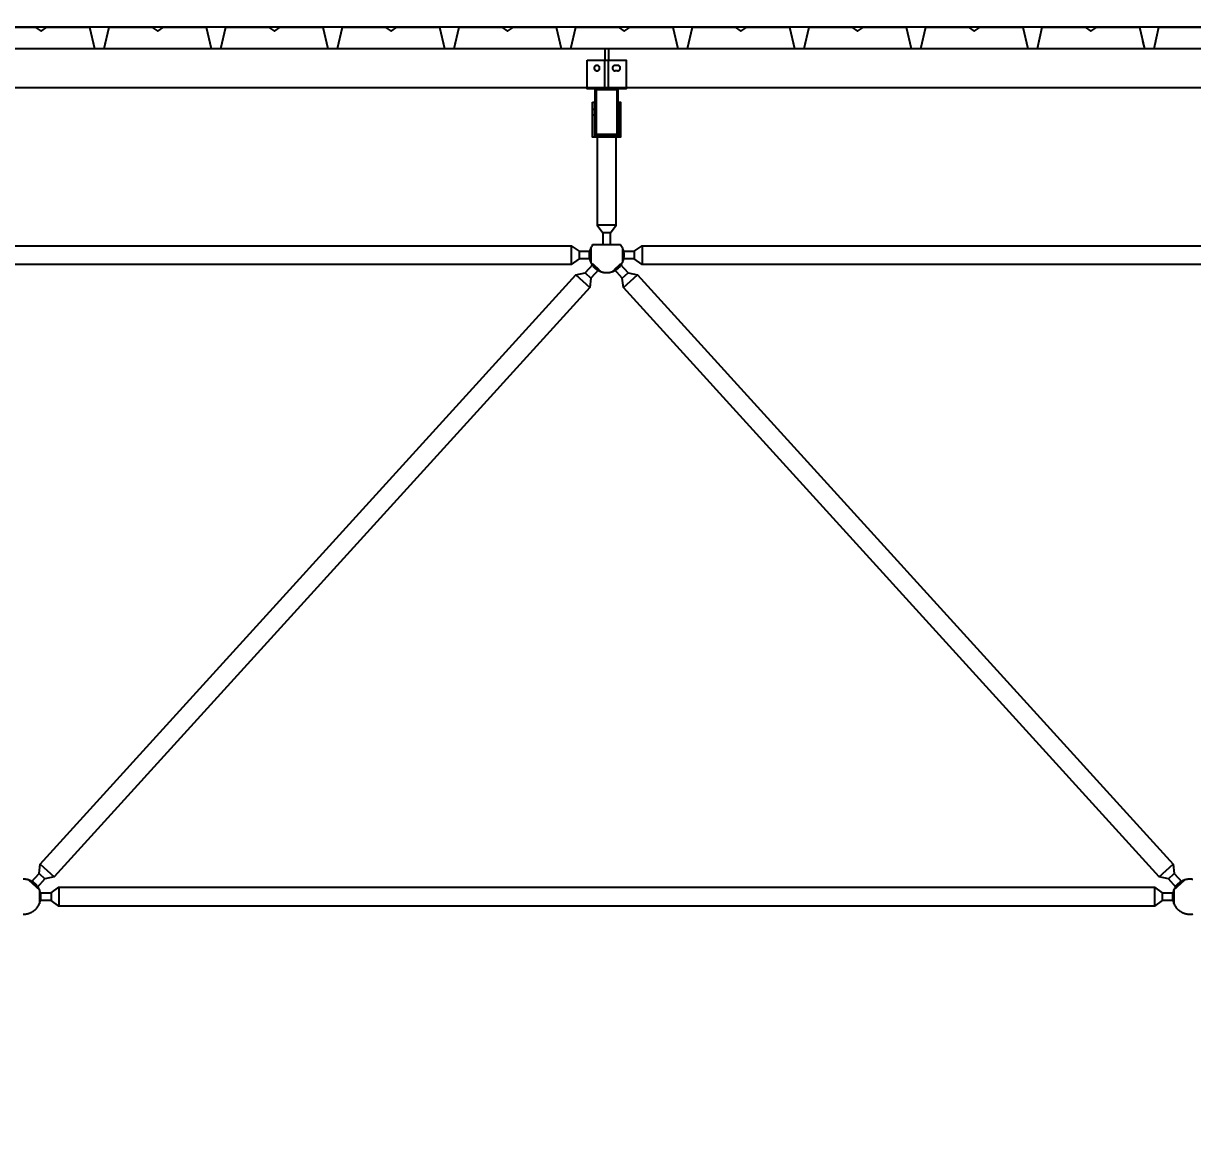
# Model space of a CAD drawing. Header units: centimetres. Extents: x 77182 to 116086, y 20619 to 33555.
# Drawn here: x 106064.7 to 106365.4, y 22503.5 to 22788 of the extents above; entities that cross this region are included whole.
import ezdxf

# ---------------------------------------------------------------- set-up
doc = ezdxf.new("R2010")
doc.units = ezdxf.units.CM
doc.header["$LTSCALE"] = 100
doc.linetypes.add('HIDDEN', pattern=[9.525, 6.35, -3.175])
for name, color, linetype in [('A-ANNO-DIMS', 187, 'Continuous'), ('A-ELEV-02', 253, 'Continuous'), ('A-WALL-INSL', 249, 'Continuous'), ('A-WALL-SNWPNL', 200, 'Continuous'), ('S-STEL', 3, 'Continuous')]:
    doc.layers.add(name, color=color, linetype=linetype)
doc.styles.add('Fields_100', font='act_simplex.shx', dxfattribs={"width": 0.8, "height": 20})
doc.dimstyles.new('FIELDS_100', dxfattribs={"dimscale": 0, "dimtxt": 20, "dimasz": 5, "dimexe": 5, "dimexo": 5, "dimgap": 5, "dimtad": 0, "dimdec": 0, "dimzin": 0, "dimdsep": 46, "dimtxsty": 'Fields_100', "dimblk": 'DOT', "dimcen": 0.09, "dimclrt": 50, "dimadec": 0, "dimazin": 0, "dimtfac": 1, "dimtdec": 0, "dimtix": 1, "dimtofl": 0, "dimtmove": 1, "dimatfit": 3, "dimfxl": 5, "dimfxlon": 1, "dimtolj": 1, "dimtzin": 0, "dimarcsym": 0})

# ---------------------------------------------------------------- blocks, each defined once
blk = doc.blocks.new('_Dot')
at = {"color": 0, "linetype": 'ByBlock', "lineweight": -2}
blk.add_line((-0.5, 0), (-1, 0), dxfattribs=at)
at = {"color": 0, "linetype": 'ByBlock', "const_width": 0.5}
blk.add_lwpolyline([(-0.25, 0, 1), (0.25, 0, 1)], format="xyb", close=True, dxfattribs=at)
blk = doc.blocks.new('*D18')
at = {"layer": 'A-ANNO-DIMS', "color": 0, "lineweight": -2, "transparency": 16777216}
for p, q in [((104864.7, 23343.48), (104864.7, 23353.48)), ((106664.7, 23343.48), (106664.7, 23353.48)), ((104869.7, 23348.48), (105733.03, 23348.48)), ((106659.7, 23348.48), (105796.36, 23348.48))]:
    blk.add_line(p, q, dxfattribs=at)
at = {"layer": 'DEFPOINTS', "color": 0, "transparency": 16777216}
for p in [(106664.7, 23348.48), (104864.7, 22503.48), (106664.7, 22503.48)]:
    blk.add_point(p, dxfattribs=at)
at = {"layer": 'A-ANNO-DIMS', "color": 0, "lineweight": -2, "transparency": 16777216, "xscale": 5, "yscale": 5, "zscale": 5, "rotation": 180}
blk.add_blockref('_Dot', (104864.7, 23348.48), dxfattribs=at)
at = {"layer": 'A-ANNO-DIMS', "color": 0, "lineweight": -2, "transparency": 16777216, "xscale": 5, "yscale": 5, "zscale": 5}
blk.add_blockref('_Dot', (106664.7, 23348.48), dxfattribs=at)
at = {"layer": 'A-ANNO-DIMS', "color": 50, "transparency": 16777216, "insert": (105764.7, 23348.48), "char_height": 20, "attachment_point": 5, "style": 'Fields_100'}
blk.add_mtext('\\A1;1800', dxfattribs=at)

msp = doc.modelspace()

# ---------------------------------------------------------------- linework, layer by layer
at = {"layer": 'A-ELEV-02'}
for points in [[(103019.7, 22781.49), (112087.2, 22781.49)], [(106214.2, 22781.49), (106214.2, 22778.49)], [(106215.2, 22781.49), (106215.2, 22778.49)], [(106216.9, 22777.19), (106216.88, 22777.19), (106216.87, 22777.19), (106216.85, 22777.18), (106216.83, 22777.18), (106216.82, 22777.18), (106216.8, 22777.18), (106216.79, 22777.18), (106216.77, 22777.17), (106216.75, 22777.17), (106216.74, 22777.17), (106216.72, 22777.16), (106216.7, 22777.16), (106216.69, 22777.15), (106216.67, 22777.15), (106216.66, 22777.14), (106216.64, 22777.14), (106216.62, 22777.13), (106216.61, 22777.12), (106216.59, 22777.12), (106216.58, 22777.11), (106216.56, 22777.1), (106216.54, 22777.09), (106216.53, 22777.08), (106216.51, 22777.07), (106216.5, 22777.06), (106216.48, 22777.05), (106216.47, 22777.04), (106216.46, 22777.03), (106216.44, 22777.02), (106216.43, 22777.01), (106216.42, 22776.99), (106216.4, 22776.98), (106216.39, 22776.97), (106216.38, 22776.96), (106216.37, 22776.94), (106216.35, 22776.93), (106216.34, 22776.91), (106216.33, 22776.9), (106216.32, 22776.88), (106216.31, 22776.87), (106216.3, 22776.85), (106216.29, 22776.84), (106216.28, 22776.82), (106216.28, 22776.81), (106216.27, 22776.79), (106216.26, 22776.78), (106216.25, 22776.76), (106216.25, 22776.74), (106216.24, 22776.73), (106216.23, 22776.71), (106216.23, 22776.7), (106216.22, 22776.68), (106216.22, 22776.66), (106216.22, 22776.65), (106216.21, 22776.63), (106216.21, 22776.61), (106216.21, 22776.6), (106216.2, 22776.58), (106216.2, 22776.57), (106216.2, 22776.55), (106216.2, 22776.53), (106216.2, 22776.52), (106216.2, 22776.5), (106216.2, 22776.49), (106216.2, 22776.47), (106216.2, 22776.46), (106216.2, 22776.44), (106216.2, 22776.42), (106216.2, 22776.41), (106216.2, 22776.39), (106216.21, 22776.38), (106216.21, 22776.36), (106216.21, 22776.34), (106216.22, 22776.33), (106216.22, 22776.31), (106216.22, 22776.29), (106216.23, 22776.28), (106216.23, 22776.26), (106216.24, 22776.25), (106216.25, 22776.23), (106216.25, 22776.21), (106216.26, 22776.2), (106216.27, 22776.18), (106216.28, 22776.16), (106216.28, 22776.15), (106216.29, 22776.13), (106216.3, 22776.12), (106216.31, 22776.1), (106216.32, 22776.09), (106216.33, 22776.07), (106216.34, 22776.06), (106216.35, 22776.05), (106216.37, 22776.03), (106216.38, 22776.02), (106216.39, 22776), (106216.4, 22775.99), (106216.42, 22775.98), (106216.43, 22775.97), (106216.44, 22775.95), (106216.46, 22775.94), (106216.47, 22775.93), (106216.48, 22775.92), (106216.5, 22775.91), (106216.51, 22775.9), (106216.53, 22775.89), (106216.54, 22775.88), (106216.56, 22775.87), (106216.58, 22775.86), (106216.59, 22775.86), (106216.61, 22775.85), (106216.62, 22775.84), (106216.64, 22775.84), (106216.66, 22775.83), (106216.67, 22775.82), (106216.69, 22775.82), (106216.7, 22775.81), (106216.72, 22775.81), (106216.74, 22775.81), (106216.75, 22775.8), (106216.77, 22775.8), (106216.79, 22775.8), (106216.8, 22775.79), (106216.82, 22775.79), (106216.83, 22775.79), (106216.85, 22775.79), (106216.87, 22775.79), (106216.88, 22775.79), (106216.9, 22775.79)], [(106217.5, 22777.19), (106216.9, 22777.19)], [(106217.5, 22775.79), (106216.9, 22775.79)], [(106217.5, 22775.79), (106217.51, 22775.79), (106217.53, 22775.79), (106217.54, 22775.79), (106217.56, 22775.79), (106217.58, 22775.79), (106217.59, 22775.79), (106217.61, 22775.8), (106217.62, 22775.8), (106217.64, 22775.8), (106217.66, 22775.81), (106217.67, 22775.81), (106217.69, 22775.81), (106217.71, 22775.82), (106217.72, 22775.82), (106217.74, 22775.83), (106217.76, 22775.84), (106217.77, 22775.84), (106217.79, 22775.85), (106217.8, 22775.86), (106217.82, 22775.86), (106217.83, 22775.87), (106217.85, 22775.88), (106217.87, 22775.89), (106217.88, 22775.9), (106217.9, 22775.91), (106217.91, 22775.92), (106217.92, 22775.93), (106217.94, 22775.94), (106217.95, 22775.95), (106217.97, 22775.97), (106217.98, 22775.98), (106217.99, 22775.99), (106218.01, 22776), (106218.02, 22776.02), (106218.03, 22776.03), (106218.04, 22776.05), (106218.05, 22776.06), (106218.06, 22776.07), (106218.07, 22776.09), (106218.08, 22776.1), (106218.09, 22776.12), (106218.1, 22776.13), (106218.11, 22776.15), (106218.12, 22776.16), (106218.13, 22776.18), (106218.13, 22776.2), (106218.14, 22776.21), (106218.15, 22776.23), (106218.15, 22776.25), (106218.16, 22776.26), (106218.17, 22776.28), (106218.17, 22776.29), (106218.17, 22776.31), (106218.18, 22776.33), (106218.18, 22776.34), (106218.19, 22776.36), (106218.19, 22776.38), (106218.19, 22776.39), (106218.19, 22776.41), (106218.19, 22776.42), (106218.2, 22776.44), (106218.2, 22776.46), (106218.2, 22776.47), (106218.2, 22776.49), (106218.2, 22776.5), (106218.2, 22776.52), (106218.2, 22776.53), (106218.19, 22776.55), (106218.19, 22776.57), (106218.19, 22776.58), (106218.19, 22776.6), (106218.19, 22776.61), (106218.18, 22776.63), (106218.18, 22776.65), (106218.17, 22776.66), (106218.17, 22776.68), (106218.17, 22776.7), (106218.16, 22776.71), (106218.15, 22776.73), (106218.15, 22776.74), (106218.14, 22776.76), (106218.13, 22776.78), (106218.13, 22776.79), (106218.12, 22776.81), (106218.11, 22776.82), (106218.1, 22776.84), (106218.09, 22776.85), (106218.08, 22776.87), (106218.07, 22776.88), (106218.06, 22776.9), (106218.05, 22776.91), (106218.04, 22776.93), (106218.03, 22776.94), (106218.02, 22776.96), (106218.01, 22776.97), (106217.99, 22776.98), (106217.98, 22776.99), (106217.97, 22777.01), (106217.95, 22777.02), (106217.94, 22777.03), (106217.92, 22777.04), (106217.91, 22777.05), (106217.9, 22777.06), (106217.88, 22777.07), (106217.87, 22777.08), (106217.85, 22777.09), (106217.83, 22777.1), (106217.82, 22777.11), (106217.8, 22777.12), (106217.79, 22777.12), (106217.77, 22777.13), (106217.76, 22777.14), (106217.74, 22777.14), (106217.72, 22777.15), (106217.71, 22777.15), (106217.69, 22777.16), (106217.67, 22777.16), (106217.66, 22777.17), (106217.64, 22777.17), (106217.62, 22777.17), (106217.61, 22777.18), (106217.59, 22777.18), (106217.58, 22777.18), (106217.56, 22777.18), (106217.54, 22777.18), (106217.53, 22777.19), (106217.51, 22777.19), (106217.5, 22777.19)], [(103019.7, 22771.49), (112087.2, 22771.49)], [(106209.7, 22771.49), (106219.7, 22771.49)], [(106211.1, 22765.89), (106211.6, 22765.89)], [(106217.8, 22765.89), (106218.3, 22765.89)], [(106211.1, 22764.49), (106211.6, 22764.49)], [(106217.8, 22764.49), (106218.3, 22764.49)], [(106212.28, 22758.69), (106212.28, 22736.09), (106213.7, 22734.09), (106213.7, 22731.09)], [(106215.7, 22731.09), (106215.7, 22734.09), (106217.11, 22736.09), (106217.11, 22758.69)], [(106217.11, 22736.09), (106212.28, 22736.09)], [(106215.7, 22734.09), (106213.7, 22734.09)], [(105918.8, 22729.39), (105921.8, 22729.39), (105923.8, 22730.8), (106205.6, 22730.8), (106207.6, 22729.39), (106210.6, 22729.39)], [(106205.6, 22730.8), (106205.6, 22725.97)], [(106207.6, 22729.39), (106207.6, 22727.39)], [(106211.1, 22731.09), (106211.01, 22730.97), (106210.93, 22730.84), (106210.85, 22730.71), (106210.77, 22730.58), (106210.7, 22730.45), (106210.63, 22730.31), (106210.56, 22730.17), (106210.51, 22730.02), (106210.45, 22729.88), (106210.43, 22729.8), (106210.4, 22729.73), (106210.38, 22729.65), (106210.36, 22729.57), (106210.34, 22729.5), (106210.32, 22729.42), (106210.3, 22729.34), (106210.28, 22729.26), (106210.27, 22729.19), (106210.26, 22729.11), (106210.24, 22729.03), (106210.23, 22728.95), (106210.22, 22728.87), (106210.22, 22728.79), (106210.21, 22728.71), (106210.2, 22728.63), (106210.2, 22728.55), (106210.2, 22728.47), (106210.2, 22728.39), (106210.2, 22728.31), (106210.2, 22728.23), (106210.2, 22728.15), (106210.21, 22728.07), (106210.21, 22727.99), (106210.22, 22727.92), (106210.23, 22727.84), (106210.24, 22727.76), (106210.25, 22727.68), (106210.28, 22727.53), (106210.31, 22727.37), (106210.35, 22727.22), (106210.39, 22727.07), (106210.44, 22726.93), (106210.49, 22726.79), (106210.55, 22726.65), (106210.61, 22726.51), (106210.67, 22726.37), (106210.74, 22726.24), (106210.81, 22726.11), (106210.89, 22725.98), (106210.98, 22725.86), (106211.07, 22725.73), (106211.16, 22725.61), (106211.26, 22725.49), (106211.36, 22725.37), (106211.47, 22725.25), (106211.52, 22725.2), (106211.58, 22725.14), (106211.64, 22725.09), (106211.69, 22725.04), (106211.75, 22724.98), (106211.81, 22724.93), (106211.88, 22724.88), (106211.94, 22724.83), (106212, 22724.78), (106212.07, 22724.74), (106212.13, 22724.69), (106212.2, 22724.65), (106212.26, 22724.6), (106212.33, 22724.56), (106212.4, 22724.52), (106212.47, 22724.48), (106212.54, 22724.44), (106212.61, 22724.4), (106212.68, 22724.36), (106212.75, 22724.33), (106212.82, 22724.3), (106212.9, 22724.26), (106212.97, 22724.23), (106213.04, 22724.2), (106213.12, 22724.17), (106213.19, 22724.15), (106213.27, 22724.12), (106213.34, 22724.1), (106213.49, 22724.05), (106213.64, 22724.01), (106213.79, 22723.98), (106213.95, 22723.95), (106214.1, 22723.93), (106214.25, 22723.91), (106214.4, 22723.9), (106214.55, 22723.89), (106214.7, 22723.89), (106214.85, 22723.89), (106215, 22723.9), (106215.15, 22723.91), (106215.3, 22723.93), (106215.45, 22723.95), (106215.6, 22723.98), (106215.75, 22724.01), (106215.9, 22724.05), (106216.05, 22724.1), (106216.13, 22724.12), (106216.2, 22724.15), (106216.28, 22724.17), (106216.35, 22724.2), (106216.43, 22724.23), (106216.5, 22724.26), (106216.57, 22724.3), (106216.64, 22724.33), (106216.71, 22724.36), (106216.79, 22724.4), (106216.86, 22724.44), (106216.93, 22724.48), (106216.99, 22724.52), (106217.06, 22724.56), (106217.13, 22724.6), (106217.2, 22724.65), (106217.26, 22724.69), (106217.33, 22724.74), (106217.39, 22724.78), (106217.46, 22724.83), (106217.52, 22724.88), (106217.58, 22724.93), (106217.64, 22724.98), (106217.7, 22725.04), (106217.76, 22725.09), (106217.82, 22725.14), (106217.87, 22725.2), (106217.93, 22725.25), (106218.04, 22725.37), (106218.14, 22725.49), (106218.24, 22725.61), (106218.33, 22725.73), (106218.42, 22725.86), (106218.5, 22725.98), (106218.58, 22726.11), (106218.65, 22726.24), (106218.72, 22726.37), (106218.79, 22726.51), (106218.85, 22726.65), (106218.9, 22726.79), (106218.95, 22726.93), (106219, 22727.07), (106219.04, 22727.22), (106219.08, 22727.37), (106219.11, 22727.53), (106219.14, 22727.68), (106219.15, 22727.76), (106219.16, 22727.84), (106219.17, 22727.92), (106219.18, 22727.99), (106219.19, 22728.07), (106219.19, 22728.15), (106219.19, 22728.23), (106219.2, 22728.31), (106219.2, 22728.39), (106219.2, 22728.47), (106219.19, 22728.55), (106219.19, 22728.63), (106219.19, 22728.71), (106219.18, 22728.79), (106219.17, 22728.87), (106219.16, 22728.95), (106219.15, 22729.03), (106219.14, 22729.11), (106219.13, 22729.19), (106219.11, 22729.26), (106219.09, 22729.34), (106219.08, 22729.42), (106219.06, 22729.5), (106219.04, 22729.57), (106219.02, 22729.65), (106218.99, 22729.73), (106218.97, 22729.8), (106218.94, 22729.88), (106218.89, 22730.02), (106218.83, 22730.17), (106218.77, 22730.31), (106218.7, 22730.45), (106218.63, 22730.58), (106218.55, 22730.71), (106218.47, 22730.84), (106218.38, 22730.97), (106218.3, 22731.09)], [(106210.6, 22730.24), (106210.6, 22726.53)], [(106211.1, 22731.09), (106218.3, 22731.09)], [(106218.8, 22729.39), (106221.8, 22729.39), (106223.8, 22730.8), (106505.6, 22730.8), (106507.6, 22729.39), (106510.6, 22729.39)], [(106218.8, 22730.24), (106218.8, 22726.53)], [(106221.8, 22729.39), (106221.8, 22727.39)], [(106223.8, 22730.8), (106223.8, 22725.97)], [(106210.6, 22727.39), (106207.6, 22727.39), (106205.6, 22725.97), (105923.8, 22725.97), (105921.8, 22727.39), (105918.8, 22727.39)], [(106210.57, 22726.6), (106213.31, 22724.11)], [(106216.08, 22724.11), (106218.83, 22726.6)], [(106510.6, 22727.39), (106507.6, 22727.39), (106505.6, 22725.97), (106223.8, 22725.97), (106221.8, 22727.39), (106218.8, 22727.39)], [(106209.18, 22723.81), (106210.66, 22722.46)], [(106218.73, 22722.46), (106220.21, 22723.81)], [(106206.79, 22723.28), (106210.36, 22720.03)], [(106219.03, 22720.03), (106222.61, 22723.28)], [(106069.03, 22571.74), (106072.61, 22568.5)], [(106356.79, 22568.5), (106360.36, 22571.74)], [(106064.6, 22558.89), (106064.7, 22558.89), (106064.8, 22558.89), (106064.9, 22558.89), (106065, 22558.9), (106065.1, 22558.9), (106065.2, 22558.92), (106065.31, 22558.93), (106065.41, 22558.94), (106065.52, 22558.96), (106065.62, 22558.98), (106065.73, 22559.01), (106065.83, 22559.03), (106065.94, 22559.06), (106066.04, 22559.09), (106066.15, 22559.13), (106066.25, 22559.16), (106066.35, 22559.2), (106066.46, 22559.25), (106066.56, 22559.29), (106066.66, 22559.34), (106066.76, 22559.39), (106066.86, 22559.44), (106066.96, 22559.5), (106067.06, 22559.56), (106067.16, 22559.62), (106067.26, 22559.68), (106067.35, 22559.75), (106067.44, 22559.82), (106067.53, 22559.89), (106067.62, 22559.97), (106067.71, 22560.04), (106067.8, 22560.12), (106067.88, 22560.2), (106067.96, 22560.29), (106068.04, 22560.37), (106068.12, 22560.46), (106068.19, 22560.55), (106068.26, 22560.64), (106068.33, 22560.73), (106068.4, 22560.83), (106068.46, 22560.92), (106068.53, 22561.02), (106068.58, 22561.12), (106068.64, 22561.22), (106068.69, 22561.32), (106068.75, 22561.42), (106068.79, 22561.52), (106068.84, 22561.63), (106068.88, 22561.73), (106068.92, 22561.83), (106068.96, 22561.94), (106068.99, 22562.04), (106069.02, 22562.15), (106069.05, 22562.25), (106069.08, 22562.36), (106069.1, 22562.46), (106069.12, 22562.57), (106069.14, 22562.67), (106069.16, 22562.78), (106069.17, 22562.88), (106069.18, 22562.98), (106069.19, 22563.08), (106069.19, 22563.19), (106069.2, 22563.29), (106069.2, 22563.39), (106069.2, 22563.49), (106069.19, 22563.59), (106069.19, 22563.69), (106069.18, 22563.79), (106069.17, 22563.89), (106069.16, 22564), (106069.14, 22564.1), (106069.12, 22564.21), (106069.1, 22564.31), (106069.08, 22564.41), (106069.05, 22564.52), (106069.02, 22564.62), (106068.99, 22564.73), (106068.96, 22564.83), (106068.92, 22564.94), (106068.88, 22565.04), (106068.84, 22565.15), (106068.79, 22565.25), (106068.75, 22565.35), (106068.69, 22565.45), (106068.64, 22565.55), (106068.58, 22565.65), (106068.53, 22565.75), (106068.46, 22565.85), (106068.4, 22565.94), (106068.33, 22566.04), (106068.26, 22566.13), (106068.19, 22566.22), (106068.12, 22566.31), (106068.04, 22566.4), (106067.96, 22566.49), (106067.88, 22566.57), (106067.8, 22566.65), (106067.71, 22566.73), (106067.62, 22566.81), (106067.53, 22566.88), (106067.44, 22566.95), (106067.35, 22567.02), (106067.26, 22567.09), (106067.16, 22567.15), (106067.06, 22567.21), (106066.96, 22567.27), (106066.86, 22567.33), (106066.76, 22567.38), (106066.66, 22567.43), (106066.56, 22567.48), (106066.46, 22567.53), (106066.35, 22567.57), (106066.25, 22567.61), (106066.15, 22567.65), (106066.04, 22567.68), (106065.94, 22567.71), (106065.83, 22567.74), (106065.73, 22567.77), (106065.62, 22567.79), (106065.52, 22567.81), (106065.41, 22567.83), (106065.31, 22567.84), (106065.2, 22567.86), (106065.1, 22567.87), (106065, 22567.88), (106064.9, 22567.88), (106064.8, 22567.89), (106064.7, 22567.89), (106064.6, 22567.89)], [(106066.08, 22567.67), (106068.83, 22565.17)], [(106068.73, 22569.31), (106070.21, 22567.97)], [(106359.18, 22567.97), (106360.66, 22569.31)], [(106365.41, 22567.83), (106365.31, 22567.84), (106365.2, 22567.86), (106365.1, 22567.87), (106365, 22567.88), (106364.9, 22567.88), (106364.8, 22567.89), (106364.7, 22567.89), (106364.6, 22567.89), (106364.5, 22567.88), (106364.4, 22567.88), (106364.29, 22567.87), (106364.19, 22567.86), (106364.09, 22567.84), (106363.98, 22567.83), (106363.88, 22567.81), (106363.77, 22567.79), (106363.67, 22567.77), (106363.56, 22567.74), (106363.46, 22567.71), (106363.35, 22567.68), (106363.25, 22567.65), (106363.15, 22567.61), (106363.04, 22567.57), (106362.94, 22567.53), (106362.83, 22567.48), (106362.73, 22567.43), (106362.63, 22567.38), (106362.53, 22567.33), (106362.43, 22567.27), (106362.33, 22567.21), (106362.24, 22567.15), (106362.14, 22567.09), (106362.04, 22567.02), (106361.95, 22566.95), (106361.86, 22566.88), (106361.77, 22566.81), (106361.68, 22566.73), (106361.6, 22566.65), (106361.52, 22566.57), (106361.43, 22566.49), (106361.36, 22566.4), (106361.28, 22566.31), (106361.2, 22566.22), (106361.13, 22566.13), (106361.06, 22566.04), (106361, 22565.94), (106360.93, 22565.85), (106360.87, 22565.75), (106360.81, 22565.65), (106360.75, 22565.55), (106360.7, 22565.45), (106360.65, 22565.35), (106360.6, 22565.25), (106360.56, 22565.15), (106360.51, 22565.04), (106360.47, 22564.94), (106360.44, 22564.83), (106360.4, 22564.73), (106360.37, 22564.62), (106360.34, 22564.52), (106360.32, 22564.41), (106360.29, 22564.31), (106360.27, 22564.21), (106360.25, 22564.1), (106360.24, 22564), (106360.23, 22563.89), (106360.22, 22563.79), (106360.21, 22563.69), (106360.2, 22563.59), (106360.2, 22563.49), (106360.2, 22563.39), (106360.2, 22563.29), (106360.2, 22563.19), (106360.21, 22563.08), (106360.22, 22562.98), (106360.23, 22562.88), (106360.24, 22562.78), (106360.25, 22562.67), (106360.27, 22562.57), (106360.29, 22562.46), (106360.32, 22562.36), (106360.34, 22562.25), (106360.37, 22562.15), (106360.4, 22562.04), (106360.44, 22561.94), (106360.47, 22561.83), (106360.51, 22561.73), (106360.56, 22561.63), (106360.6, 22561.52), (106360.65, 22561.42), (106360.7, 22561.32), (106360.75, 22561.22), (106360.81, 22561.12), (106360.87, 22561.02), (106360.93, 22560.92), (106361, 22560.83), (106361.06, 22560.73), (106361.13, 22560.64), (106361.2, 22560.55), (106361.28, 22560.46), (106361.36, 22560.37), (106361.43, 22560.29), (106361.52, 22560.2), (106361.6, 22560.12), (106361.68, 22560.04), (106361.77, 22559.97), (106361.86, 22559.89), (106361.95, 22559.82), (106362.04, 22559.75), (106362.14, 22559.68), (106362.24, 22559.62), (106362.33, 22559.56), (106362.43, 22559.5), (106362.53, 22559.44), (106362.63, 22559.39), (106362.73, 22559.34), (106362.83, 22559.29), (106362.94, 22559.25), (106363.04, 22559.2), (106363.15, 22559.16), (106363.25, 22559.13), (106363.35, 22559.09), (106363.46, 22559.06), (106363.56, 22559.03), (106363.67, 22559.01), (106363.77, 22558.98), (106363.88, 22558.96), (106363.98, 22558.94), (106364.09, 22558.93), (106364.19, 22558.92), (106364.29, 22558.9), (106364.4, 22558.9), (106364.5, 22558.89), (106364.6, 22558.89), (106364.7, 22558.89), (106364.8, 22558.89), (106364.9, 22558.89), (106365, 22558.9), (106365.1, 22558.9), (106365.2, 22558.92), (106365.31, 22558.93), (106365.41, 22558.94)], [(106360.57, 22565.17), (106363.31, 22567.67)], [(106068.8, 22564.39), (106071.8, 22564.39), (106073.8, 22565.8), (106355.6, 22565.8), (106357.6, 22564.39), (106360.6, 22564.39)], [(106068.8, 22565.24), (106068.8, 22561.53)], [(106071.8, 22564.39), (106071.8, 22562.39)], [(106073.8, 22565.8), (106073.8, 22560.97)], [(106355.6, 22565.8), (106355.6, 22560.97)], [(106357.6, 22564.39), (106357.6, 22562.39)], [(106360.6, 22565.24), (106360.6, 22561.53)], [(106360.6, 22562.39), (106357.6, 22562.39), (106355.6, 22560.97), (106073.8, 22560.97), (106071.8, 22562.39), (106068.8, 22562.39)]]:
    msp.add_lwpolyline(points, dxfattribs=at)
for points in [[(106209.7, 22778.49), (106219.7, 22778.49), (106219.7, 22771.19), (106209.7, 22771.19)], [(106212.9, 22776.49), (106212.9, 22776.5), (106212.9, 22776.52), (106212.9, 22776.53), (106212.89, 22776.55), (106212.89, 22776.57), (106212.89, 22776.58), (106212.89, 22776.6), (106212.89, 22776.61), (106212.88, 22776.63), (106212.88, 22776.65), (106212.87, 22776.66), (106212.87, 22776.68), (106212.87, 22776.7), (106212.86, 22776.71), (106212.85, 22776.73), (106212.85, 22776.74), (106212.84, 22776.76), (106212.83, 22776.78), (106212.83, 22776.79), (106212.82, 22776.81), (106212.81, 22776.82), (106212.8, 22776.84), (106212.79, 22776.85), (106212.78, 22776.87), (106212.77, 22776.88), (106212.76, 22776.9), (106212.75, 22776.91), (106212.74, 22776.93), (106212.73, 22776.94), (106212.72, 22776.96), (106212.71, 22776.97), (106212.69, 22776.98), (106212.68, 22776.99), (106212.67, 22777.01), (106212.65, 22777.02), (106212.64, 22777.03), (106212.62, 22777.04), (106212.61, 22777.05), (106212.6, 22777.06), (106212.58, 22777.07), (106212.57, 22777.08), (106212.55, 22777.09), (106212.53, 22777.1), (106212.52, 22777.11), (106212.5, 22777.12), (106212.49, 22777.12), (106212.47, 22777.13), (106212.46, 22777.14), (106212.44, 22777.14), (106212.42, 22777.15), (106212.41, 22777.15), (106212.39, 22777.16), (106212.37, 22777.16), (106212.36, 22777.17), (106212.34, 22777.17), (106212.32, 22777.17), (106212.31, 22777.18), (106212.29, 22777.18), (106212.28, 22777.18), (106212.26, 22777.18), (106212.24, 22777.18), (106212.23, 22777.19), (106212.21, 22777.19), (106212.2, 22777.19), (106212.18, 22777.19), (106212.17, 22777.19), (106212.15, 22777.18), (106212.13, 22777.18), (106212.12, 22777.18), (106212.1, 22777.18), (106212.09, 22777.18), (106212.07, 22777.17), (106212.05, 22777.17), (106212.04, 22777.17), (106212.02, 22777.16), (106212, 22777.16), (106211.99, 22777.15), (106211.97, 22777.15), (106211.96, 22777.14), (106211.94, 22777.14), (106211.92, 22777.13), (106211.91, 22777.12), (106211.89, 22777.12), (106211.88, 22777.11), (106211.86, 22777.1), (106211.84, 22777.09), (106211.83, 22777.08), (106211.81, 22777.07), (106211.8, 22777.06), (106211.78, 22777.05), (106211.77, 22777.04), (106211.76, 22777.03), (106211.74, 22777.02), (106211.73, 22777.01), (106211.72, 22776.99), (106211.7, 22776.98), (106211.69, 22776.97), (106211.68, 22776.96), (106211.67, 22776.94), (106211.65, 22776.93), (106211.64, 22776.91), (106211.63, 22776.9), (106211.62, 22776.88), (106211.61, 22776.87), (106211.6, 22776.85), (106211.59, 22776.84), (106211.58, 22776.82), (106211.58, 22776.81), (106211.57, 22776.79), (106211.56, 22776.78), (106211.55, 22776.76), (106211.55, 22776.74), (106211.54, 22776.73), (106211.53, 22776.71), (106211.53, 22776.7), (106211.52, 22776.68), (106211.52, 22776.66), (106211.52, 22776.65), (106211.51, 22776.63), (106211.51, 22776.61), (106211.51, 22776.6), (106211.5, 22776.58), (106211.5, 22776.57), (106211.5, 22776.55), (106211.5, 22776.53), (106211.5, 22776.52), (106211.5, 22776.5), (106211.5, 22776.49), (106211.5, 22776.47), (106211.5, 22776.46), (106211.5, 22776.44), (106211.5, 22776.42), (106211.5, 22776.41), (106211.5, 22776.39), (106211.51, 22776.38), (106211.51, 22776.36), (106211.51, 22776.34), (106211.52, 22776.33), (106211.52, 22776.31), (106211.52, 22776.29), (106211.53, 22776.28), (106211.53, 22776.26), (106211.54, 22776.25), (106211.55, 22776.23), (106211.55, 22776.21), (106211.56, 22776.2), (106211.57, 22776.18), (106211.58, 22776.16), (106211.58, 22776.15), (106211.59, 22776.13), (106211.6, 22776.12), (106211.61, 22776.1), (106211.62, 22776.09), (106211.63, 22776.07), (106211.64, 22776.06), (106211.65, 22776.05), (106211.67, 22776.03), (106211.68, 22776.02), (106211.69, 22776), (106211.7, 22775.99), (106211.72, 22775.98), (106211.73, 22775.97), (106211.74, 22775.95), (106211.76, 22775.94), (106211.77, 22775.93), (106211.78, 22775.92), (106211.8, 22775.91), (106211.81, 22775.9), (106211.83, 22775.89), (106211.84, 22775.88), (106211.86, 22775.87), (106211.88, 22775.86), (106211.89, 22775.86), (106211.91, 22775.85), (106211.92, 22775.84), (106211.94, 22775.84), (106211.96, 22775.83), (106211.97, 22775.82), (106211.99, 22775.82), (106212, 22775.81), (106212.02, 22775.81), (106212.04, 22775.81), (106212.05, 22775.8), (106212.07, 22775.8), (106212.09, 22775.8), (106212.1, 22775.79), (106212.12, 22775.79), (106212.13, 22775.79), (106212.15, 22775.79), (106212.17, 22775.79), (106212.18, 22775.79), (106212.2, 22775.79), (106212.21, 22775.79), (106212.23, 22775.79), (106212.24, 22775.79), (106212.26, 22775.79), (106212.28, 22775.79), (106212.29, 22775.79), (106212.31, 22775.8), (106212.32, 22775.8), (106212.34, 22775.8), (106212.36, 22775.81), (106212.37, 22775.81), (106212.39, 22775.81), (106212.41, 22775.82), (106212.42, 22775.82), (106212.44, 22775.83), (106212.46, 22775.84), (106212.47, 22775.84), (106212.49, 22775.85), (106212.5, 22775.86), (106212.52, 22775.86), (106212.53, 22775.87), (106212.55, 22775.88), (106212.57, 22775.89), (106212.58, 22775.9), (106212.6, 22775.91), (106212.61, 22775.92), (106212.62, 22775.93), (106212.64, 22775.94), (106212.65, 22775.95), (106212.67, 22775.97), (106212.68, 22775.98), (106212.69, 22775.99), (106212.71, 22776), (106212.72, 22776.02), (106212.73, 22776.03), (106212.74, 22776.05), (106212.75, 22776.06), (106212.76, 22776.07), (106212.77, 22776.09), (106212.78, 22776.1), (106212.79, 22776.12), (106212.8, 22776.13), (106212.81, 22776.15), (106212.82, 22776.16), (106212.83, 22776.18), (106212.83, 22776.2), (106212.84, 22776.21), (106212.85, 22776.23), (106212.85, 22776.25), (106212.86, 22776.26), (106212.87, 22776.28), (106212.87, 22776.29), (106212.87, 22776.31), (106212.88, 22776.33), (106212.88, 22776.34), (106212.89, 22776.36), (106212.89, 22776.38), (106212.89, 22776.39), (106212.89, 22776.41), (106212.89, 22776.42), (106212.9, 22776.44), (106212.9, 22776.46), (106212.9, 22776.47)], [(106211.1, 22767.69), (106211.6, 22767.69), (106211.6, 22759.19), (106217.8, 22759.19), (106217.8, 22767.69), (106218.3, 22767.69), (106218.3, 22758.69), (106211.1, 22758.69)], [(106066.72, 22567.09), (106068.73, 22569.31), (106069.03, 22571.74), (106206.79, 22723.28), (106209.18, 22723.81), (106211.2, 22726.03), (106212.68, 22724.68), (106210.66, 22722.46), (106210.36, 22720.03), (106072.61, 22568.5), (106070.21, 22567.97), (106068.2, 22565.75)], [(106361.2, 22565.75), (106359.18, 22567.97), (106356.79, 22568.5), (106219.03, 22720.03), (106218.73, 22722.46), (106216.72, 22724.68), (106218.2, 22726.03), (106220.21, 22723.81), (106222.61, 22723.28), (106360.36, 22571.74), (106360.66, 22569.31), (106362.68, 22567.09)]]:
    msp.add_lwpolyline(points, close=True, dxfattribs=at)
at = {"layer": 'A-ELEV-02', "linetype": 'HIDDEN', "ltscale": 0.1}
for points in [[(106214.2, 22771.49), (106214.2, 22778.49)], [(106215.2, 22771.49), (106215.2, 22778.49)]]:
    msp.add_lwpolyline(points, dxfattribs=at)
at = {"layer": 'A-WALL-INSL', "ltscale": 0.002}
msp.add_lwpolyline([(112094.7, 22786.99), (94022.2, 22786.99)], dxfattribs=at)
at = {"layer": 'A-WALL-SNWPNL', "ltscale": 100}
for points in [[(106056.74, 22786.99), (106067.74, 22786.99), (106069.24, 22785.99), (106070.74, 22786.99), (106081.74, 22786.99), (106082.99, 22781.49), (106085.49, 22781.49), (106085.93, 22783.44)], [(106082.54, 22783.44), (106082.99, 22781.49), (106085.49, 22781.49), (106086.74, 22786.99), (106097.74, 22786.99), (106099.24, 22785.99), (106100.74, 22786.99), (106111.74, 22786.99), (106112.99, 22781.49), (106115.49, 22781.49), (106116.74, 22786.99), (106127.74, 22786.99), (106129.24, 22785.99), (106130.74, 22786.99), (106141.74, 22786.99), (106142.99, 22781.49), (106145.49, 22781.49), (106146.74, 22786.99), (106157.74, 22786.99), (106159.24, 22785.99), (106160.74, 22786.99), (106171.74, 22786.99), (106172.99, 22781.49), (106175.49, 22781.49), (106175.93, 22783.44)], [(106172.54, 22783.44), (106172.99, 22781.49), (106175.49, 22781.49), (106176.74, 22786.99), (106187.74, 22786.99), (106189.24, 22785.99), (106190.74, 22786.99), (106201.74, 22786.99), (106202.99, 22781.49), (106205.49, 22781.49), (106206.74, 22786.99), (106217.74, 22786.99), (106219.24, 22785.99), (106220.74, 22786.99), (106231.74, 22786.99), (106232.99, 22781.49), (106235.49, 22781.49), (106236.74, 22786.99), (106247.74, 22786.99), (106249.24, 22785.99), (106250.74, 22786.99), (106261.74, 22786.99), (106262.99, 22781.49), (106265.49, 22781.49), (106265.93, 22783.44)], [(106262.54, 22783.44), (106262.99, 22781.49), (106265.49, 22781.49), (106266.74, 22786.99), (106277.74, 22786.99), (106279.24, 22785.99), (106280.74, 22786.99), (106291.74, 22786.99), (106292.99, 22781.49), (106295.49, 22781.49), (106296.74, 22786.99), (106307.74, 22786.99), (106309.24, 22785.99), (106310.74, 22786.99), (106321.74, 22786.99), (106322.99, 22781.49), (106325.49, 22781.49), (106326.74, 22786.99), (106337.74, 22786.99), (106339.24, 22785.99), (106340.74, 22786.99), (106351.74, 22786.99), (106352.99, 22781.49), (106355.49, 22781.49), (106355.93, 22783.44)], [(106352.54, 22783.44), (106352.99, 22781.49), (106355.49, 22781.49), (106356.74, 22786.99), (106367.74, 22786.99)]]:
    msp.add_lwpolyline(points, dxfattribs=at)
at = {"layer": 'S-STEL'}
msp.add_lwpolyline([(106217.7, 22759.19), (106217.7, 22771.19), (106211.7, 22771.19), (106211.7, 22759.19)], dxfattribs=at)
msp.add_lwpolyline([(106217.4, 22770.89), (106212, 22770.89), (106212, 22759.49), (106217.4, 22759.49)], close=True, dxfattribs=at)

# ---------------------------------------------------------------- dimensions: what is measured, and where the dimension line sits
at = {"layer": 'A-ANNO-DIMS'}
dim = msp.add_linear_dim(base=(106664.7, 23348.48), p1=(104864.7, 22503.48), p2=(106664.7, 22503.48), dimstyle='FIELDS_100', override={"dimscale": 1}, dxfattribs=at)
dim.commit()
dim.dimension.update_dxf_attribs({"geometry": '*D18', "text_midpoint": (105764.7, 23348.48)})

doc.saveas('drawing.dxf')
